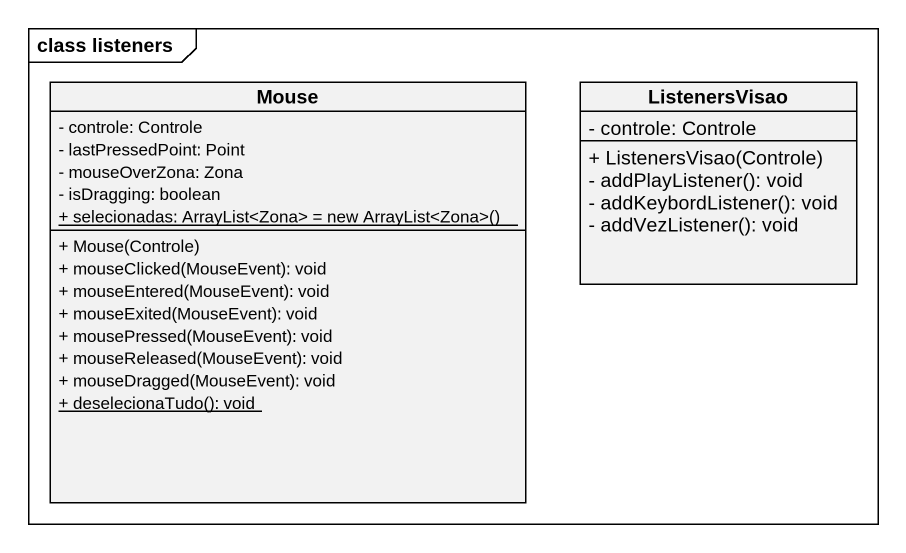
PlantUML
@startuml
mainframe class listeners
hide circle
hide empty members
skinparam classAttributeIconSize 0
class Mouse {
  - controle: Controle
  - lastPressedPoint: Point
  - mouseOverZona: Zona
  - isDragging: boolean
  {static} {field} + selecionadas: ArrayList<Zona> = new ArrayList<Zona>()
  + Mouse(Controle)
  + mouseClicked(MouseEvent): void
  + mouseEntered(MouseEvent): void
  + mouseExited(MouseEvent): void
  + mousePressed(MouseEvent): void
  + mouseReleased(MouseEvent): void
  + mouseDragged(MouseEvent): void
  {static} + deselecionaTudo(): void
}
class ListenersVisao {
  - controle: Controle
  + ListenersVisao(Controle)
  - addPlayListener(): void
  - addKeybordListener(): void
  - addVezListener(): void
}
@enduml
